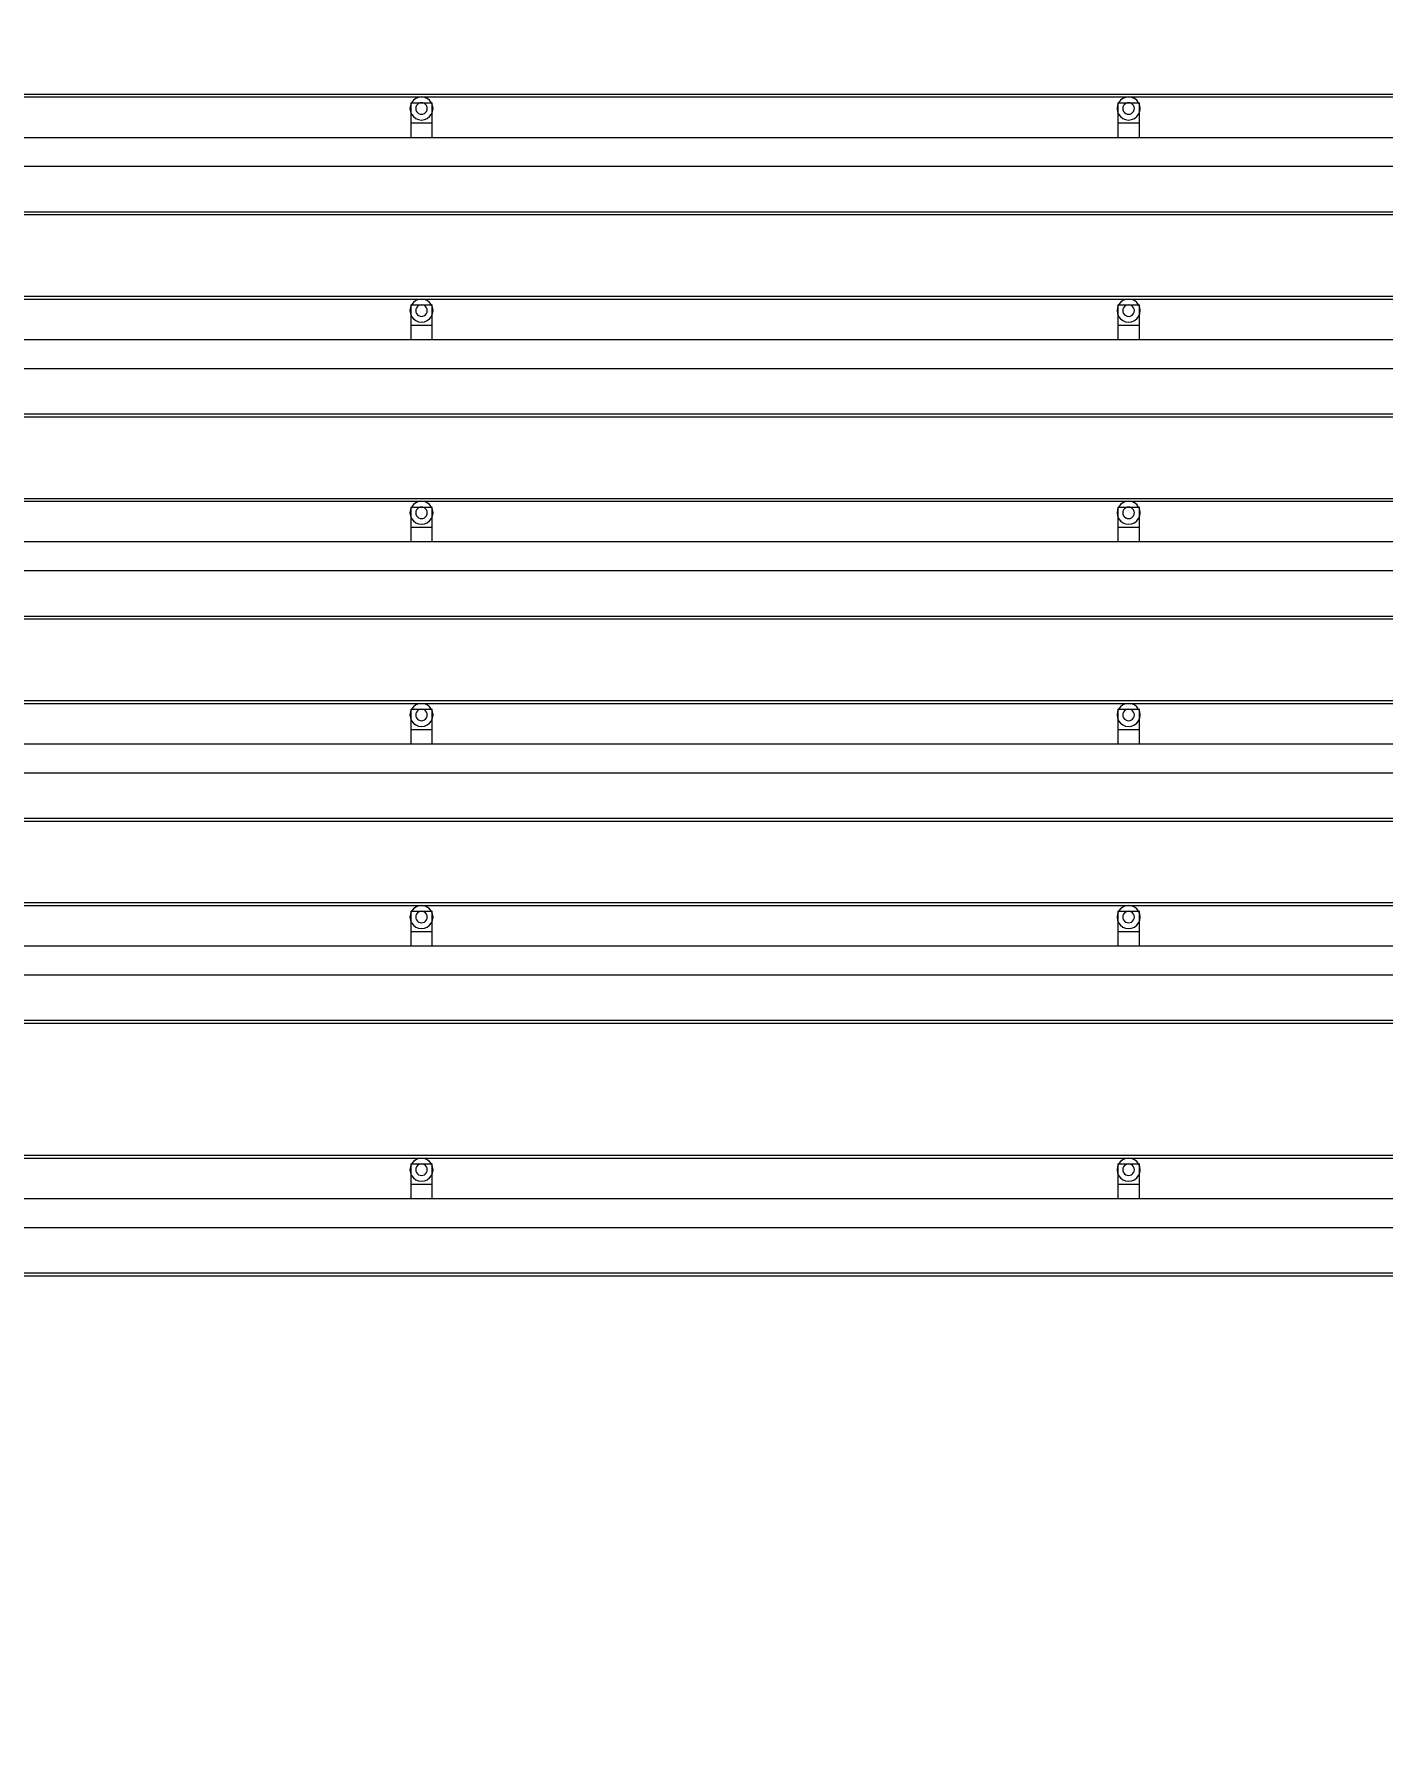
# Model space of a CAD drawing. Header units: millimetres. Extents: x -191664 to 191490, y -197311 to 10263.
# Drawn here: x 1343 to 3212, y -178701 to -176337 of the extents above; entities that cross this region are included whole.
import ezdxf

# ---------------------------------------------------------------- set-up
doc = ezdxf.new("R2010")
doc.units = ezdxf.units.MM
doc.layers.add('R15_COTAS_TRANSPORTE_P', color=1, linetype='Continuous', lineweight=0)
doc.layers.add('R15_SECADO_6_PISOS_P', color=3, linetype='Continuous', lineweight=0)
doc.dimstyles.new('PLANTA_20', dxfattribs={"dimtxt": 50, "dimasz": 30, "dimexe": 30, "dimexo": 16, "dimgap": 20, "dimtad": 1, "dimtih": 1, "dimtoh": 1, "dimdec": 1, "dimzin": 0, "dimdsep": 46, "dimcen": 0.09, "dimadec": 0, "dimazin": 0, "dimtfac": 1, "dimtdec": 4, "dimtofl": 0, "dimtmove": 0, "dimatfit": 3, "dimfxl": 1, "dimtolj": 1, "dimtzin": 0, "dimarcsym": 0})

# ---------------------------------------------------------------- blocks, each defined once
blk = doc.blocks.new('*D133')
at = {"layer": 'Defpoints', "color": 0, "transparency": 16777216}
for p in [(439.7, -194148), (217.9, -194406.1), (-500, -194490), (-500, -194490), (500, -194490)]:
    blk.add_point(p, dxfattribs=at)
at = {"layer": 'R15_COTAS_TRANSPORTE_P', "color": 0, "lineweight": -2, "transparency": 16777216}
blk.add_arc((-500, -194490), 722.8, 2.3783, 17.6217, dxfattribs=at)
at = {"layer": 'R15_COTAS_TRANSPORTE_P', "color": 0, "transparency": 16777216}
for points in [[(184.1, -194272.8), (193.6, -194269.6), (179.2, -194242.8)], [(227.1, -194459.9), (217.2, -194460.1), (222.8, -194490)]]:
    blk.add_solid(points, dxfattribs=at)

msp = doc.modelspace()

# ---------------------------------------------------------------- linework, layer by layer
at = {"layer": 'R15_SECADO_6_PISOS_P', "color": 8, "true_color": 0x727f77}
for p, q in [((450, -176420), (19550, -176420)), ((450, -176424), (19550, -176424)), ((450, -176700), (19550, -176700)), ((450, -176704), (19550, -176704)), ((450, -176980), (19550, -176980)), ((450, -176984), (19550, -176984)), ((450, -177260), (19550, -177260)), ((450, -177264), (19550, -177264)), ((450, -177540), (19550, -177540)), ((450, -177544), (19550, -177544)), ((450, -177890), (19550, -177890)), ((450, -177894), (19550, -177894))]:
    msp.add_line(p, q, dxfattribs=at)
at = {"layer": 'R15_SECADO_6_PISOS_P', "color": 253, "true_color": 0xa4b0b5}
for p, q in [((1866.14, -176432), (1864.55, -176435.86)), ((1868.69, -176428.69), (1866.14, -176432)), ((1872, -176426.14), (1868.69, -176428.69)), ((1875.86, -176424.55), (1872, -176426.14)), ((1880, -176424), (1875.86, -176424.55)), ((1877.93, -176432.27), (1876, -176433.07)), ((1880, -176432), (1877.93, -176432.27)), ((1884.14, -176424.55), (1880, -176424)), ((1882.07, -176432.27), (1880, -176432)), ((1884, -176433.07), (1882.07, -176432.27)), ((1888, -176426.14), (1884.14, -176424.55)), ((1891.31, -176428.69), (1888, -176426.14)), ((1893.86, -176432), (1891.31, -176428.69)), ((1895.45, -176435.86), (1893.86, -176432)), ((2846.14, -176432), (2844.55, -176435.86)), ((2848.69, -176428.69), (2846.14, -176432)), ((2852, -176426.14), (2848.69, -176428.69)), ((2855.86, -176424.55), (2852, -176426.14)), ((2860, -176424), (2855.86, -176424.55)), ((2857.93, -176432.27), (2856, -176433.07)), ((2860, -176432), (2857.93, -176432.27)), ((2864.14, -176424.55), (2860, -176424)), ((2862.07, -176432.27), (2860, -176432)), ((2864, -176433.07), (2862.07, -176432.27)), ((2868, -176426.14), (2864.14, -176424.55)), ((2871.31, -176428.69), (2868, -176426.14)), ((2873.86, -176432), (2871.31, -176428.69)), ((2875.45, -176435.86), (2873.86, -176432)), ((1864.55, -176435.86), (1864, -176440)), ((1864, -176440), (1864.55, -176444.14)), ((1864.55, -176444.14), (1866.14, -176448)), ((1866.14, -176448), (1868.69, -176451.31)), ((1868.69, -176451.31), (1872, -176453.86)), ((1872.27, -176437.93), (1872, -176440)), ((1872, -176440), (1872.27, -176442.07)), ((1872, -176453.86), (1875.86, -176455.45)), ((1873.07, -176436), (1872.27, -176437.93)), ((1872.27, -176442.07), (1873.07, -176444)), ((1874.34, -176434.34), (1873.07, -176436)), ((1873.07, -176444), (1874.34, -176445.66)), ((1876, -176433.07), (1874.34, -176434.34)), ((1874.34, -176445.66), (1876, -176446.93)), ((1875.86, -176455.45), (1880, -176456)), ((1876, -176446.93), (1877.93, -176447.73)), ((1877.93, -176447.73), (1880, -176448)), ((1880, -176448), (1882.07, -176447.73)), ((1880, -176456), (1884.14, -176455.45)), ((1882.07, -176447.73), (1884, -176446.93)), ((1885.66, -176434.34), (1884, -176433.07)), ((1884, -176446.93), (1885.66, -176445.66)), ((1884.14, -176455.45), (1888, -176453.86)), ((1886.93, -176436), (1885.66, -176434.34)), ((1885.66, -176445.66), (1886.93, -176444)), ((1887.73, -176437.93), (1886.93, -176436)), ((1886.93, -176444), (1887.73, -176442.07)), ((1888, -176440), (1887.73, -176437.93)), ((1887.73, -176442.07), (1888, -176440)), ((1888, -176453.86), (1891.31, -176451.31)), ((1891.31, -176451.31), (1893.86, -176448)), ((1893.86, -176448), (1895.45, -176444.14)), ((1896, -176440), (1895.45, -176435.86)), ((1895.45, -176444.14), (1896, -176440)), ((2844.55, -176435.86), (2844, -176440)), ((2844, -176440), (2844.55, -176444.14)), ((2844.55, -176444.14), (2846.14, -176448)), ((2846.14, -176448), (2848.69, -176451.31)), ((2848.69, -176451.31), (2852, -176453.86)), ((2852.27, -176437.93), (2852, -176440)), ((2852, -176440), (2852.27, -176442.07)), ((2852, -176453.86), (2855.86, -176455.45)), ((2853.07, -176436), (2852.27, -176437.93)), ((2852.27, -176442.07), (2853.07, -176444)), ((2854.34, -176434.34), (2853.07, -176436)), ((2853.07, -176444), (2854.34, -176445.66)), ((2856, -176433.07), (2854.34, -176434.34)), ((2854.34, -176445.66), (2856, -176446.93)), ((2855.86, -176455.45), (2860, -176456)), ((2856, -176446.93), (2857.93, -176447.73)), ((2857.93, -176447.73), (2860, -176448)), ((2860, -176448), (2862.07, -176447.73)), ((2860, -176456), (2864.14, -176455.45)), ((2862.07, -176447.73), (2864, -176446.93)), ((2865.66, -176434.34), (2864, -176433.07)), ((2864, -176446.93), (2865.66, -176445.66)), ((2864.14, -176455.45), (2868, -176453.86)), ((2866.93, -176436), (2865.66, -176434.34)), ((2865.66, -176445.66), (2866.93, -176444)), ((2867.73, -176437.93), (2866.93, -176436)), ((2866.93, -176444), (2867.73, -176442.07)), ((2868, -176440), (2867.73, -176437.93)), ((2867.73, -176442.07), (2868, -176440)), ((2868, -176453.86), (2871.31, -176451.31)), ((2871.31, -176451.31), (2873.86, -176448)), ((2873.86, -176448), (2875.45, -176444.14)), ((2876, -176440), (2875.45, -176435.86)), ((2875.45, -176444.14), (2876, -176440)), ((1864.55, -176715.86), (1864, -176720)), ((1866.14, -176712), (1864.55, -176715.86)), ((1868.69, -176708.69), (1866.14, -176712)), ((1872, -176706.14), (1868.69, -176708.69)), ((1875.86, -176704.55), (1872, -176706.14)), ((1873.07, -176716), (1872.27, -176717.93)), ((1874.34, -176714.34), (1873.07, -176716)), ((1876, -176713.07), (1874.34, -176714.34)), ((1880, -176704), (1875.86, -176704.55)), ((1877.93, -176712.27), (1876, -176713.07)), ((1880, -176712), (1877.93, -176712.27)), ((1884.14, -176704.55), (1880, -176704)), ((1882.07, -176712.27), (1880, -176712)), ((1884, -176713.07), (1882.07, -176712.27)), ((1885.66, -176714.34), (1884, -176713.07)), ((1888, -176706.14), (1884.14, -176704.55)), ((1886.93, -176716), (1885.66, -176714.34)), ((1887.73, -176717.93), (1886.93, -176716)), ((1891.31, -176708.69), (1888, -176706.14)), ((1893.86, -176712), (1891.31, -176708.69)), ((1895.45, -176715.86), (1893.86, -176712)), ((1896, -176720), (1895.45, -176715.86)), ((2844.55, -176715.86), (2844, -176720)), ((2846.14, -176712), (2844.55, -176715.86)), ((2848.69, -176708.69), (2846.14, -176712)), ((2852, -176706.14), (2848.69, -176708.69)), ((2855.86, -176704.55), (2852, -176706.14)), ((2853.07, -176716), (2852.27, -176717.93)), ((2854.34, -176714.34), (2853.07, -176716)), ((2856, -176713.07), (2854.34, -176714.34)), ((2860, -176704), (2855.86, -176704.55)), ((2857.93, -176712.27), (2856, -176713.07)), ((2860, -176712), (2857.93, -176712.27)), ((2864.14, -176704.55), (2860, -176704)), ((2862.07, -176712.27), (2860, -176712)), ((2864, -176713.07), (2862.07, -176712.27)), ((2865.66, -176714.34), (2864, -176713.07)), ((2868, -176706.14), (2864.14, -176704.55)), ((2866.93, -176716), (2865.66, -176714.34)), ((2867.73, -176717.93), (2866.93, -176716)), ((2871.31, -176708.69), (2868, -176706.14)), ((2873.86, -176712), (2871.31, -176708.69)), ((2875.45, -176715.86), (2873.86, -176712)), ((2876, -176720), (2875.45, -176715.86)), ((1864, -176720), (1864.55, -176724.14)), ((1864.55, -176724.14), (1866.14, -176728)), ((1866.14, -176728), (1868.69, -176731.31)), ((1868.69, -176731.31), (1872, -176733.86)), ((1872.27, -176717.93), (1872, -176720)), ((1872, -176720), (1872.27, -176722.07)), ((1872, -176733.86), (1875.86, -176735.45)), ((1872.27, -176722.07), (1873.07, -176724)), ((1873.07, -176724), (1874.34, -176725.66)), ((1874.34, -176725.66), (1876, -176726.93)), ((1875.86, -176735.45), (1880, -176736)), ((1876, -176726.93), (1877.93, -176727.73)), ((1877.93, -176727.73), (1880, -176728)), ((1880, -176728), (1882.07, -176727.73)), ((1880, -176736), (1884.14, -176735.45)), ((1882.07, -176727.73), (1884, -176726.93)), ((1884, -176726.93), (1885.66, -176725.66)), ((1884.14, -176735.45), (1888, -176733.86)), ((1885.66, -176725.66), (1886.93, -176724)), ((1886.93, -176724), (1887.73, -176722.07)), ((1888, -176720), (1887.73, -176717.93)), ((1887.73, -176722.07), (1888, -176720)), ((1888, -176733.86), (1891.31, -176731.31)), ((1891.31, -176731.31), (1893.86, -176728)), ((1893.86, -176728), (1895.45, -176724.14)), ((1895.45, -176724.14), (1896, -176720)), ((2844, -176720), (2844.55, -176724.14)), ((2844.55, -176724.14), (2846.14, -176728)), ((2846.14, -176728), (2848.69, -176731.31)), ((2848.69, -176731.31), (2852, -176733.86)), ((2852.27, -176717.93), (2852, -176720)), ((2852, -176720), (2852.27, -176722.07)), ((2852, -176733.86), (2855.86, -176735.45)), ((2852.27, -176722.07), (2853.07, -176724)), ((2853.07, -176724), (2854.34, -176725.66)), ((2854.34, -176725.66), (2856, -176726.93)), ((2855.86, -176735.45), (2860, -176736)), ((2856, -176726.93), (2857.93, -176727.73)), ((2857.93, -176727.73), (2860, -176728)), ((2860, -176728), (2862.07, -176727.73)), ((2860, -176736), (2864.14, -176735.45)), ((2862.07, -176727.73), (2864, -176726.93)), ((2864, -176726.93), (2865.66, -176725.66)), ((2864.14, -176735.45), (2868, -176733.86)), ((2865.66, -176725.66), (2866.93, -176724)), ((2866.93, -176724), (2867.73, -176722.07)), ((2868, -176720), (2867.73, -176717.93)), ((2867.73, -176722.07), (2868, -176720)), ((2868, -176733.86), (2871.31, -176731.31)), ((2871.31, -176731.31), (2873.86, -176728)), ((2873.86, -176728), (2875.45, -176724.14)), ((2875.45, -176724.14), (2876, -176720)), ((1864.55, -176995.86), (1864, -177000)), ((1864, -177000), (1864.55, -177004.14)), ((1866.14, -176992), (1864.55, -176995.86)), ((1868.69, -176988.69), (1866.14, -176992)), ((1872, -176986.14), (1868.69, -176988.69)), ((1875.86, -176984.55), (1872, -176986.14)), ((1872.27, -176997.93), (1872, -177000)), ((1872, -177000), (1872.27, -177002.07)), ((1873.07, -176996), (1872.27, -176997.93)), ((1874.34, -176994.34), (1873.07, -176996)), ((1876, -176993.07), (1874.34, -176994.34)), ((1880, -176984), (1875.86, -176984.55)), ((1877.93, -176992.27), (1876, -176993.07)), ((1880, -176992), (1877.93, -176992.27)), ((1884.14, -176984.55), (1880, -176984)), ((1882.07, -176992.27), (1880, -176992)), ((1884, -176993.07), (1882.07, -176992.27)), ((1885.66, -176994.34), (1884, -176993.07)), ((1888, -176986.14), (1884.14, -176984.55)), ((1886.93, -176996), (1885.66, -176994.34)), ((1887.73, -176997.93), (1886.93, -176996)), ((1888, -177000), (1887.73, -176997.93)), ((1887.73, -177002.07), (1888, -177000)), ((1891.31, -176988.69), (1888, -176986.14)), ((1893.86, -176992), (1891.31, -176988.69)), ((1895.45, -176995.86), (1893.86, -176992)), ((1896, -177000), (1895.45, -176995.86)), ((1895.45, -177004.14), (1896, -177000)), ((2844.55, -176995.86), (2844, -177000)), ((2844, -177000), (2844.55, -177004.14)), ((2846.14, -176992), (2844.55, -176995.86)), ((2848.69, -176988.69), (2846.14, -176992)), ((2852, -176986.14), (2848.69, -176988.69)), ((2855.86, -176984.55), (2852, -176986.14)), ((2852.27, -176997.93), (2852, -177000)), ((2852, -177000), (2852.27, -177002.07)), ((2853.07, -176996), (2852.27, -176997.93)), ((2854.34, -176994.34), (2853.07, -176996)), ((2856, -176993.07), (2854.34, -176994.34)), ((2860, -176984), (2855.86, -176984.55)), ((2857.93, -176992.27), (2856, -176993.07)), ((2860, -176992), (2857.93, -176992.27)), ((2864.14, -176984.55), (2860, -176984)), ((2862.07, -176992.27), (2860, -176992)), ((2864, -176993.07), (2862.07, -176992.27)), ((2865.66, -176994.34), (2864, -176993.07)), ((2868, -176986.14), (2864.14, -176984.55)), ((2866.93, -176996), (2865.66, -176994.34)), ((2867.73, -176997.93), (2866.93, -176996)), ((2868, -177000), (2867.73, -176997.93)), ((2867.73, -177002.07), (2868, -177000)), ((2871.31, -176988.69), (2868, -176986.14)), ((2873.86, -176992), (2871.31, -176988.69)), ((2875.45, -176995.86), (2873.86, -176992)), ((2876, -177000), (2875.45, -176995.86)), ((2875.45, -177004.14), (2876, -177000)), ((1864.55, -177004.14), (1866.14, -177008)), ((1866.14, -177008), (1868.69, -177011.31)), ((1868.69, -177011.31), (1872, -177013.86)), ((1872, -177013.86), (1875.86, -177015.45)), ((1872.27, -177002.07), (1873.07, -177004)), ((1873.07, -177004), (1874.34, -177005.66)), ((1874.34, -177005.66), (1876, -177006.93)), ((1875.86, -177015.45), (1880, -177016)), ((1876, -177006.93), (1877.93, -177007.73)), ((1877.93, -177007.73), (1880, -177008)), ((1880, -177008), (1882.07, -177007.73)), ((1880, -177016), (1884.14, -177015.45)), ((1882.07, -177007.73), (1884, -177006.93)), ((1884, -177006.93), (1885.66, -177005.66)), ((1884.14, -177015.45), (1888, -177013.86)), ((1885.66, -177005.66), (1886.93, -177004)), ((1886.93, -177004), (1887.73, -177002.07)), ((1888, -177013.86), (1891.31, -177011.31)), ((1891.31, -177011.31), (1893.86, -177008)), ((1893.86, -177008), (1895.45, -177004.14)), ((2844.55, -177004.14), (2846.14, -177008)), ((2846.14, -177008), (2848.69, -177011.31)), ((2848.69, -177011.31), (2852, -177013.86)), ((2852, -177013.86), (2855.86, -177015.45)), ((2852.27, -177002.07), (2853.07, -177004)), ((2853.07, -177004), (2854.34, -177005.66)), ((2854.34, -177005.66), (2856, -177006.93)), ((2855.86, -177015.45), (2860, -177016)), ((2856, -177006.93), (2857.93, -177007.73)), ((2857.93, -177007.73), (2860, -177008)), ((2860, -177008), (2862.07, -177007.73)), ((2860, -177016), (2864.14, -177015.45)), ((2862.07, -177007.73), (2864, -177006.93)), ((2864, -177006.93), (2865.66, -177005.66)), ((2864.14, -177015.45), (2868, -177013.86)), ((2865.66, -177005.66), (2866.93, -177004)), ((2866.93, -177004), (2867.73, -177002.07)), ((2868, -177013.86), (2871.31, -177011.31)), ((2871.31, -177011.31), (2873.86, -177008)), ((2873.86, -177008), (2875.45, -177004.14)), ((1864.55, -177275.86), (1864, -177280)), ((1864, -177280), (1864.55, -177284.14)), ((1866.14, -177272), (1864.55, -177275.86)), ((1868.69, -177268.69), (1866.14, -177272)), ((1872, -177266.14), (1868.69, -177268.69)), ((1875.86, -177264.55), (1872, -177266.14)), ((1872.27, -177277.93), (1872, -177280)), ((1872, -177280), (1872.27, -177282.07)), ((1873.07, -177276), (1872.27, -177277.93)), ((1872.27, -177282.07), (1873.07, -177284)), ((1874.34, -177274.34), (1873.07, -177276)), ((1876, -177273.07), (1874.34, -177274.34)), ((1880, -177264), (1875.86, -177264.55)), ((1877.93, -177272.27), (1876, -177273.07)), ((1880, -177272), (1877.93, -177272.27)), ((1884.14, -177264.55), (1880, -177264)), ((1882.07, -177272.27), (1880, -177272)), ((1884, -177273.07), (1882.07, -177272.27)), ((1885.66, -177274.34), (1884, -177273.07)), ((1888, -177266.14), (1884.14, -177264.55)), ((1886.93, -177276), (1885.66, -177274.34)), ((1887.73, -177277.93), (1886.93, -177276)), ((1886.93, -177284), (1887.73, -177282.07)), ((1888, -177280), (1887.73, -177277.93)), ((1887.73, -177282.07), (1888, -177280)), ((1891.31, -177268.69), (1888, -177266.14)), ((1893.86, -177272), (1891.31, -177268.69)), ((1895.45, -177275.86), (1893.86, -177272)), ((1896, -177280), (1895.45, -177275.86)), ((1895.45, -177284.14), (1896, -177280)), ((2844.55, -177275.86), (2844, -177280)), ((2844, -177280), (2844.55, -177284.14)), ((2846.14, -177272), (2844.55, -177275.86)), ((2848.69, -177268.69), (2846.14, -177272)), ((2852, -177266.14), (2848.69, -177268.69)), ((2855.86, -177264.55), (2852, -177266.14)), ((2852.27, -177277.93), (2852, -177280)), ((2852, -177280), (2852.27, -177282.07)), ((2853.07, -177276), (2852.27, -177277.93)), ((2852.27, -177282.07), (2853.07, -177284)), ((2854.34, -177274.34), (2853.07, -177276)), ((2856, -177273.07), (2854.34, -177274.34)), ((2860, -177264), (2855.86, -177264.55)), ((2857.93, -177272.27), (2856, -177273.07)), ((2860, -177272), (2857.93, -177272.27)), ((2864.14, -177264.55), (2860, -177264)), ((2862.07, -177272.27), (2860, -177272)), ((2864, -177273.07), (2862.07, -177272.27)), ((2865.66, -177274.34), (2864, -177273.07)), ((2868, -177266.14), (2864.14, -177264.55)), ((2866.93, -177276), (2865.66, -177274.34)), ((2867.73, -177277.93), (2866.93, -177276)), ((2866.93, -177284), (2867.73, -177282.07)), ((2868, -177280), (2867.73, -177277.93)), ((2867.73, -177282.07), (2868, -177280)), ((2871.31, -177268.69), (2868, -177266.14)), ((2873.86, -177272), (2871.31, -177268.69)), ((2875.45, -177275.86), (2873.86, -177272)), ((2876, -177280), (2875.45, -177275.86)), ((2875.45, -177284.14), (2876, -177280)), ((1864.55, -177284.14), (1866.14, -177288)), ((1866.14, -177288), (1868.69, -177291.31)), ((1868.69, -177291.31), (1872, -177293.86)), ((1872, -177293.86), (1875.86, -177295.45)), ((1873.07, -177284), (1874.34, -177285.66)), ((1874.34, -177285.66), (1876, -177286.93)), ((1875.86, -177295.45), (1880, -177296)), ((1876, -177286.93), (1877.93, -177287.73)), ((1877.93, -177287.73), (1880, -177288)), ((1880, -177288), (1882.07, -177287.73)), ((1880, -177296), (1884.14, -177295.45)), ((1882.07, -177287.73), (1884, -177286.93)), ((1884, -177286.93), (1885.66, -177285.66)), ((1884.14, -177295.45), (1888, -177293.86)), ((1885.66, -177285.66), (1886.93, -177284)), ((1888, -177293.86), (1891.31, -177291.31)), ((1891.31, -177291.31), (1893.86, -177288)), ((1893.86, -177288), (1895.45, -177284.14)), ((2844.55, -177284.14), (2846.14, -177288)), ((2846.14, -177288), (2848.69, -177291.31)), ((2848.69, -177291.31), (2852, -177293.86)), ((2852, -177293.86), (2855.86, -177295.45)), ((2853.07, -177284), (2854.34, -177285.66)), ((2854.34, -177285.66), (2856, -177286.93)), ((2855.86, -177295.45), (2860, -177296)), ((2856, -177286.93), (2857.93, -177287.73)), ((2857.93, -177287.73), (2860, -177288)), ((2860, -177288), (2862.07, -177287.73)), ((2860, -177296), (2864.14, -177295.45)), ((2862.07, -177287.73), (2864, -177286.93)), ((2864, -177286.93), (2865.66, -177285.66)), ((2864.14, -177295.45), (2868, -177293.86)), ((2865.66, -177285.66), (2866.93, -177284)), ((2868, -177293.86), (2871.31, -177291.31)), ((2871.31, -177291.31), (2873.86, -177288)), ((2873.86, -177288), (2875.45, -177284.14)), ((1864.55, -177555.86), (1864, -177560)), ((1864, -177560), (1864.55, -177564.14)), ((1866.14, -177552), (1864.55, -177555.86)), ((1864.55, -177564.14), (1866.14, -177568)), ((1868.69, -177548.69), (1866.14, -177552)), ((1872, -177546.14), (1868.69, -177548.69)), ((1875.86, -177544.55), (1872, -177546.14)), ((1872.27, -177557.93), (1872, -177560)), ((1872, -177560), (1872.27, -177562.07)), ((1873.07, -177556), (1872.27, -177557.93)), ((1872.27, -177562.07), (1873.07, -177564)), ((1874.34, -177554.34), (1873.07, -177556)), ((1873.07, -177564), (1874.34, -177565.66)), ((1876, -177553.07), (1874.34, -177554.34)), ((1874.34, -177565.66), (1876, -177566.93)), ((1880, -177544), (1875.86, -177544.55)), ((1877.93, -177552.27), (1876, -177553.07)), ((1876, -177566.93), (1877.93, -177567.73)), ((1880, -177552), (1877.93, -177552.27)), ((1884.14, -177544.55), (1880, -177544)), ((1882.07, -177552.27), (1880, -177552)), ((1884, -177553.07), (1882.07, -177552.27)), ((1882.07, -177567.73), (1884, -177566.93)), ((1885.66, -177554.34), (1884, -177553.07)), ((1884, -177566.93), (1885.66, -177565.66)), ((1888, -177546.14), (1884.14, -177544.55)), ((1886.93, -177556), (1885.66, -177554.34)), ((1885.66, -177565.66), (1886.93, -177564)), ((1887.73, -177557.93), (1886.93, -177556)), ((1886.93, -177564), (1887.73, -177562.07)), ((1888, -177560), (1887.73, -177557.93)), ((1887.73, -177562.07), (1888, -177560)), ((1891.31, -177548.69), (1888, -177546.14)), ((1893.86, -177552), (1891.31, -177548.69)), ((1895.45, -177555.86), (1893.86, -177552)), ((1893.86, -177568), (1895.45, -177564.14)), ((1896, -177560), (1895.45, -177555.86)), ((1895.45, -177564.14), (1896, -177560)), ((2844.55, -177555.86), (2844, -177560)), ((2844, -177560), (2844.55, -177564.14)), ((2846.14, -177552), (2844.55, -177555.86)), ((2844.55, -177564.14), (2846.14, -177568)), ((2848.69, -177548.69), (2846.14, -177552)), ((2852, -177546.14), (2848.69, -177548.69)), ((2855.86, -177544.55), (2852, -177546.14)), ((2852.27, -177557.93), (2852, -177560)), ((2852, -177560), (2852.27, -177562.07)), ((2853.07, -177556), (2852.27, -177557.93)), ((2852.27, -177562.07), (2853.07, -177564)), ((2854.34, -177554.34), (2853.07, -177556)), ((2853.07, -177564), (2854.34, -177565.66)), ((2856, -177553.07), (2854.34, -177554.34)), ((2854.34, -177565.66), (2856, -177566.93)), ((2860, -177544), (2855.86, -177544.55)), ((2857.93, -177552.27), (2856, -177553.07)), ((2856, -177566.93), (2857.93, -177567.73)), ((2860, -177552), (2857.93, -177552.27)), ((2864.14, -177544.55), (2860, -177544)), ((2862.07, -177552.27), (2860, -177552)), ((2864, -177553.07), (2862.07, -177552.27)), ((2862.07, -177567.73), (2864, -177566.93)), ((2865.66, -177554.34), (2864, -177553.07)), ((2864, -177566.93), (2865.66, -177565.66)), ((2868, -177546.14), (2864.14, -177544.55)), ((2866.93, -177556), (2865.66, -177554.34)), ((2865.66, -177565.66), (2866.93, -177564)), ((2867.73, -177557.93), (2866.93, -177556)), ((2866.93, -177564), (2867.73, -177562.07)), ((2868, -177560), (2867.73, -177557.93)), ((2867.73, -177562.07), (2868, -177560)), ((2871.31, -177548.69), (2868, -177546.14)), ((2873.86, -177552), (2871.31, -177548.69)), ((2875.45, -177555.86), (2873.86, -177552)), ((2873.86, -177568), (2875.45, -177564.14)), ((2876, -177560), (2875.45, -177555.86)), ((2875.45, -177564.14), (2876, -177560)), ((1866.14, -177568), (1868.69, -177571.31)), ((1868.69, -177571.31), (1872, -177573.86)), ((1872, -177573.86), (1875.86, -177575.45)), ((1875.86, -177575.45), (1880, -177576)), ((1877.93, -177567.73), (1880, -177568)), ((1880, -177568), (1882.07, -177567.73)), ((1880, -177576), (1884.14, -177575.45)), ((1884.14, -177575.45), (1888, -177573.86)), ((1888, -177573.86), (1891.31, -177571.31)), ((1891.31, -177571.31), (1893.86, -177568)), ((2846.14, -177568), (2848.69, -177571.31)), ((2848.69, -177571.31), (2852, -177573.86)), ((2852, -177573.86), (2855.86, -177575.45)), ((2855.86, -177575.45), (2860, -177576)), ((2857.93, -177567.73), (2860, -177568)), ((2860, -177568), (2862.07, -177567.73)), ((2860, -177576), (2864.14, -177575.45)), ((2864.14, -177575.45), (2868, -177573.86)), ((2868, -177573.86), (2871.31, -177571.31)), ((2871.31, -177571.31), (2873.86, -177568)), ((1872, -177896.14), (1868.69, -177898.69)), ((1875.86, -177894.55), (1872, -177896.14)), ((1880, -177894), (1875.86, -177894.55)), ((1884.14, -177894.55), (1880, -177894)), ((1888, -177896.14), (1884.14, -177894.55)), ((1891.31, -177898.69), (1888, -177896.14)), ((2852, -177896.14), (2848.69, -177898.69)), ((2855.86, -177894.55), (2852, -177896.14)), ((2860, -177894), (2855.86, -177894.55)), ((2864.14, -177894.55), (2860, -177894)), ((2868, -177896.14), (2864.14, -177894.55)), ((2871.31, -177898.69), (2868, -177896.14)), ((1864.55, -177905.86), (1864, -177910)), ((1864, -177910), (1864.55, -177914.14)), ((1866.14, -177902), (1864.55, -177905.86)), ((1864.55, -177914.14), (1866.14, -177918)), ((1868.69, -177898.69), (1866.14, -177902)), ((1866.14, -177918), (1868.69, -177921.31)), ((1868.69, -177921.31), (1872, -177923.86)), ((1872.27, -177907.93), (1872, -177910)), ((1872, -177910), (1872.27, -177912.07)), ((1873.07, -177906), (1872.27, -177907.93)), ((1872.27, -177912.07), (1873.07, -177914)), ((1874.34, -177904.34), (1873.07, -177906)), ((1873.07, -177914), (1874.34, -177915.66)), ((1876, -177903.07), (1874.34, -177904.34)), ((1874.34, -177915.66), (1876, -177916.93)), ((1877.93, -177902.27), (1876, -177903.07)), ((1876, -177916.93), (1877.93, -177917.73)), ((1880, -177902), (1877.93, -177902.27)), ((1877.93, -177917.73), (1880, -177918)), ((1882.07, -177902.27), (1880, -177902)), ((1880, -177918), (1882.07, -177917.73)), ((1884, -177903.07), (1882.07, -177902.27)), ((1882.07, -177917.73), (1884, -177916.93)), ((1885.66, -177904.34), (1884, -177903.07)), ((1884, -177916.93), (1885.66, -177915.66)), ((1886.93, -177906), (1885.66, -177904.34)), ((1885.66, -177915.66), (1886.93, -177914)), ((1887.73, -177907.93), (1886.93, -177906)), ((1886.93, -177914), (1887.73, -177912.07)), ((1888, -177910), (1887.73, -177907.93)), ((1887.73, -177912.07), (1888, -177910)), ((1888, -177923.86), (1891.31, -177921.31)), ((1893.86, -177902), (1891.31, -177898.69)), ((1891.31, -177921.31), (1893.86, -177918)), ((1895.45, -177905.86), (1893.86, -177902)), ((1893.86, -177918), (1895.45, -177914.14)), ((1896, -177910), (1895.45, -177905.86)), ((1895.45, -177914.14), (1896, -177910)), ((2844.55, -177905.86), (2844, -177910)), ((2844, -177910), (2844.55, -177914.14)), ((2846.14, -177902), (2844.55, -177905.86)), ((2844.55, -177914.14), (2846.14, -177918)), ((2848.69, -177898.69), (2846.14, -177902)), ((2846.14, -177918), (2848.69, -177921.31)), ((2848.69, -177921.31), (2852, -177923.86)), ((2852.27, -177907.93), (2852, -177910)), ((2852, -177910), (2852.27, -177912.07)), ((2853.07, -177906), (2852.27, -177907.93)), ((2852.27, -177912.07), (2853.07, -177914)), ((2854.34, -177904.34), (2853.07, -177906)), ((2853.07, -177914), (2854.34, -177915.66)), ((2856, -177903.07), (2854.34, -177904.34)), ((2854.34, -177915.66), (2856, -177916.93)), ((2857.93, -177902.27), (2856, -177903.07)), ((2856, -177916.93), (2857.93, -177917.73)), ((2860, -177902), (2857.93, -177902.27)), ((2857.93, -177917.73), (2860, -177918)), ((2862.07, -177902.27), (2860, -177902)), ((2860, -177918), (2862.07, -177917.73)), ((2864, -177903.07), (2862.07, -177902.27)), ((2862.07, -177917.73), (2864, -177916.93)), ((2865.66, -177904.34), (2864, -177903.07)), ((2864, -177916.93), (2865.66, -177915.66)), ((2866.93, -177906), (2865.66, -177904.34)), ((2865.66, -177915.66), (2866.93, -177914)), ((2867.73, -177907.93), (2866.93, -177906)), ((2866.93, -177914), (2867.73, -177912.07)), ((2868, -177910), (2867.73, -177907.93)), ((2867.73, -177912.07), (2868, -177910)), ((2868, -177923.86), (2871.31, -177921.31)), ((2873.86, -177902), (2871.31, -177898.69)), ((2871.31, -177921.31), (2873.86, -177918)), ((2875.45, -177905.86), (2873.86, -177902)), ((2873.86, -177918), (2875.45, -177914.14)), ((2876, -177910), (2875.45, -177905.86)), ((2875.45, -177914.14), (2876, -177910)), ((1872, -177923.86), (1875.86, -177925.45)), ((1875.86, -177925.45), (1880, -177926)), ((1880, -177926), (1884.14, -177925.45)), ((1884.14, -177925.45), (1888, -177923.86)), ((2852, -177923.86), (2855.86, -177925.45)), ((2855.86, -177925.45), (2860, -177926)), ((2860, -177926), (2864.14, -177925.45)), ((2864.14, -177925.45), (2868, -177923.86))]:
    msp.add_line(p, q, dxfattribs=at)
at = {"layer": 'R15_SECADO_6_PISOS_P', "color": 8, "true_color": 0x617680}
for p, q in [((1865, -176432), (1895, -176432)), ((1865, -176432), (1865, -176460)), ((1895, -176460), (1895, -176432)), ((2845, -176432), (2875, -176432)), ((2845, -176432), (2845, -176460)), ((2875, -176460), (2875, -176432)), ((1865, -176460), (1895, -176460)), ((1865, -176460), (1865, -176480)), ((1895, -176480), (1895, -176460)), ((2845, -176460), (2875, -176460)), ((2845, -176460), (2845, -176480)), ((2875, -176480), (2875, -176460)), ((350, -176480), (19650, -176480)), ((1865, -176480), (1895, -176480)), ((2845, -176480), (2875, -176480)), ((350, -176520), (19650, -176520)), ((1865, -176712), (1895, -176712)), ((1865, -176712), (1865, -176740)), ((1895, -176740), (1895, -176712)), ((2845, -176712), (2875, -176712)), ((2845, -176712), (2845, -176740)), ((2875, -176740), (2875, -176712)), ((1865, -176740), (1895, -176740)), ((1865, -176740), (1865, -176760)), ((1895, -176760), (1895, -176740)), ((2845, -176740), (2875, -176740)), ((2845, -176740), (2845, -176760)), ((2875, -176760), (2875, -176740)), ((350, -176760), (19650, -176760)), ((1865, -176760), (1895, -176760)), ((2845, -176760), (2875, -176760)), ((350, -176800), (19650, -176800)), ((1865, -176992), (1895, -176992)), ((1865, -176992), (1865, -177020)), ((1895, -177020), (1895, -176992)), ((2845, -176992), (2875, -176992)), ((2845, -176992), (2845, -177020)), ((2875, -177020), (2875, -176992)), ((1865, -177020), (1895, -177020)), ((1865, -177020), (1865, -177040)), ((1895, -177040), (1895, -177020)), ((2845, -177020), (2875, -177020)), ((2845, -177020), (2845, -177040)), ((2875, -177040), (2875, -177020)), ((350, -177040), (19650, -177040)), ((1865, -177040), (1895, -177040)), ((2845, -177040), (2875, -177040)), ((350, -177080), (19650, -177080)), ((1865, -177272), (1895, -177272)), ((1865, -177272), (1865, -177300)), ((1895, -177300), (1895, -177272)), ((2845, -177272), (2875, -177272)), ((2845, -177272), (2845, -177300)), ((2875, -177300), (2875, -177272)), ((1865, -177300), (1895, -177300)), ((1865, -177300), (1865, -177320)), ((1895, -177320), (1895, -177300)), ((2845, -177300), (2875, -177300)), ((2845, -177300), (2845, -177320)), ((2875, -177320), (2875, -177300)), ((350, -177320), (19650, -177320)), ((1865, -177320), (1895, -177320)), ((2845, -177320), (2875, -177320)), ((350, -177360), (19650, -177360)), ((1865, -177552), (1895, -177552)), ((1865, -177552), (1865, -177580)), ((1895, -177580), (1895, -177552)), ((2845, -177552), (2875, -177552)), ((2845, -177552), (2845, -177580)), ((2875, -177580), (2875, -177552)), ((1865, -177580), (1895, -177580)), ((1865, -177580), (1865, -177600)), ((1895, -177600), (1895, -177580)), ((2845, -177580), (2875, -177580)), ((2845, -177580), (2845, -177600)), ((2875, -177600), (2875, -177580)), ((350, -177600), (19650, -177600)), ((1865, -177600), (1895, -177600)), ((2845, -177600), (2875, -177600)), ((350, -177640), (19650, -177640)), ((1865, -177902), (1895, -177902)), ((1865, -177902), (1865, -177930)), ((1895, -177930), (1895, -177902)), ((2845, -177902), (2875, -177902)), ((2845, -177902), (2845, -177930)), ((2875, -177930), (2875, -177902)), ((1865, -177930), (1895, -177930)), ((1865, -177930), (1865, -177950)), ((1895, -177950), (1895, -177930)), ((2845, -177930), (2875, -177930)), ((2845, -177930), (2845, -177950)), ((2875, -177950), (2875, -177930)), ((350, -177950), (19650, -177950)), ((1865, -177950), (1895, -177950)), ((2845, -177950), (2875, -177950)), ((350, -177990), (19650, -177990))]:
    msp.add_line(p, q, dxfattribs=at)
at = {"layer": 'R15_SECADO_6_PISOS_P', "color": 251, "true_color": 0x66766c}
for p, q in [((450, -176583), (19550, -176583)), ((450, -176587), (19550, -176587)), ((450, -176863), (19550, -176863)), ((450, -176867), (19550, -176867)), ((450, -177143), (19550, -177143)), ((450, -177147), (19550, -177147)), ((450, -177423), (19550, -177423)), ((450, -177427), (19550, -177427)), ((450, -177703), (19550, -177703)), ((450, -177707), (19550, -177707)), ((450, -178053), (19550, -178053)), ((450, -178057), (19550, -178057))]:
    msp.add_line(p, q, dxfattribs=at)

# ---------------------------------------------------------------- dimensions: what is measured, and where the dimension line sits
at = {"layer": 'R15_COTAS_TRANSPORTE_P'}
dim = msp.add_angular_dim_2l(base=(217.89, -194406.09), line1=((-500, -194490), (500, -194490)), line2=((-500, -194490), (439.69, -194147.98)), dimstyle='PLANTA_20', dxfattribs=at)
dim.commit()
dim.dimension.update_dxf_attribs({"geometry": '*D133', "text_midpoint": (191490.46, -33543.69)})

doc.saveas('drawing.dxf')
